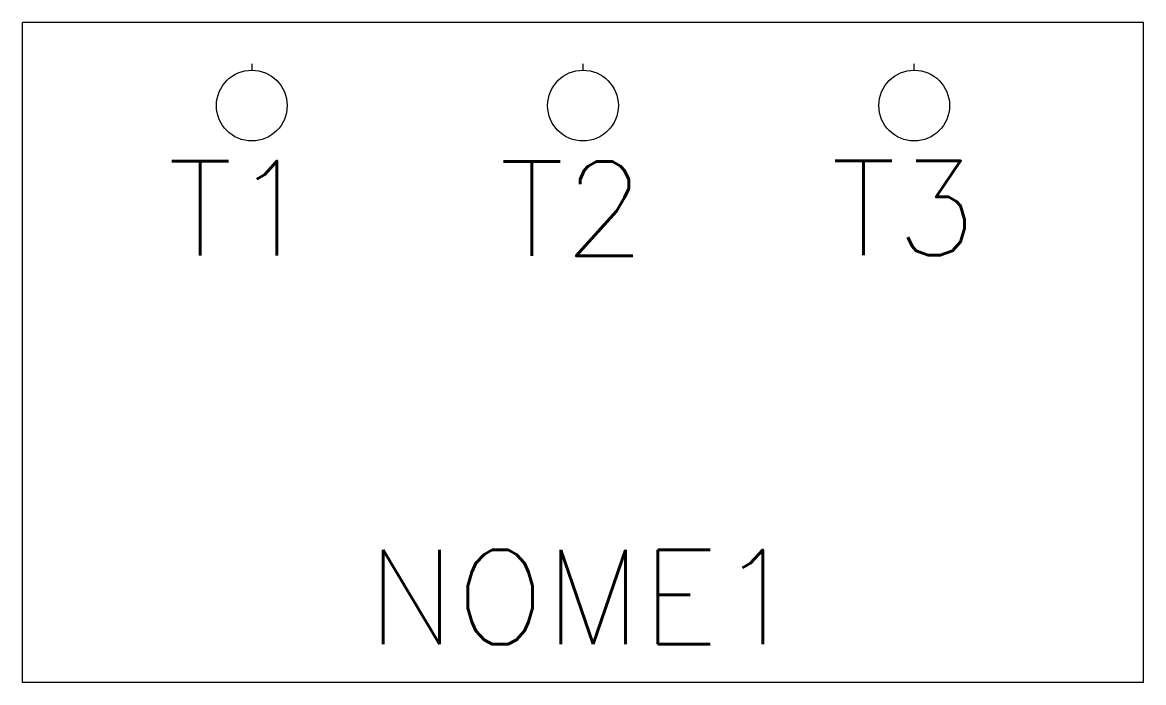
# Model space of a CAD drawing. Header units: millimetres. Extents: x 1760.5 to 1784.3, y 2303.1 to 2317.1.
import ezdxf
from ezdxf.enums import TextEntityAlignment as Align

# ---------------------------------------------------------------- set-up
doc = ezdxf.new("R2010")
doc.units = ezdxf.units.MM
doc.styles.add('ROMANS', font='romans.shx')

msp = doc.modelspace()

# ---------------------------------------------------------------- linework, layer by layer
for p, q in [((1760.482, 2303.132), (1760.482, 2317.132)), ((1784.27, 2317.132), (1760.482, 2317.132)), ((1784.27, 2303.132), (1784.27, 2317.132)), ((1765.349, 2316.257), (1765.349, 2316.119)), ((1772.376, 2316.257), (1772.376, 2316.119)), ((1779.403, 2316.119), (1779.403, 2316.257)), ((1784.27, 2303.132), (1760.482, 2303.132))]:
    msp.add_line(p, q)
for centre in [(1765.349, 2315.369), (1772.376, 2315.369), (1779.403, 2315.369)]:
    msp.add_circle(centre, 0.75)

# ---------------------------------------------------------------- texts
at = {"style": 'ROMANS'}
for tag, p in [('T1', (1763.567, 2312.192)), ('T2', (1770.603, 2312.18)), ('T3', (1777.643, 2312.194))]:
    msp.add_attdef(tag, p, '', height=2, dxfattribs=at)
msp.add_attdef('NOME1', text='', height=2, dxfattribs=at).set_placement((1772.376, 2304.947), align=Align.MIDDLE_CENTER)

doc.saveas('drawing.dxf')
